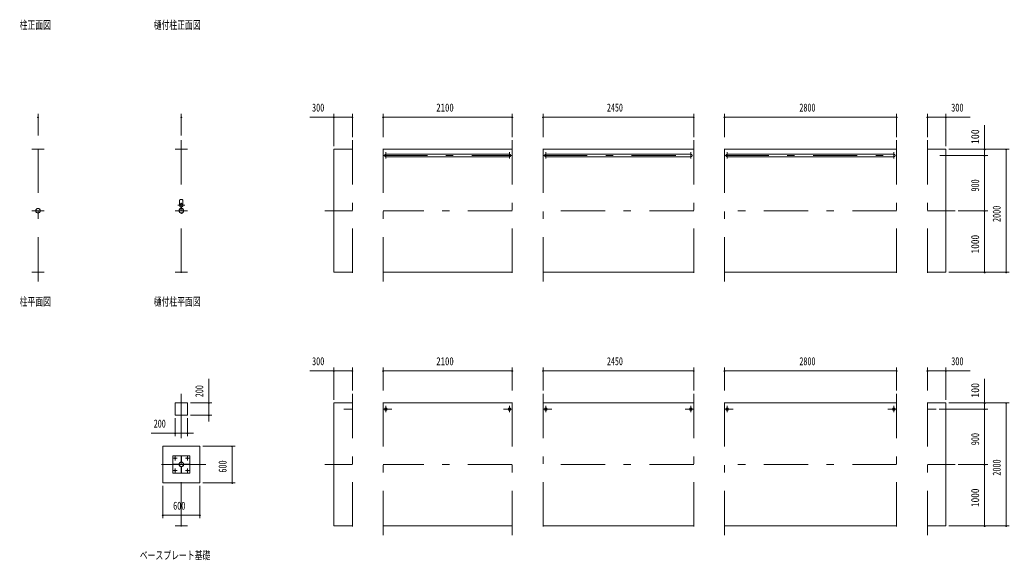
# Model space of a CAD drawing. Units: millimetres, scale not verified. Extents: x -23449 to 23452, y -10500 to 10500.
# Drawn here: x -23449 to -7361, y -8113 to 676 of the extents above; entities that cross this region are included whole.
import ezdxf
from ezdxf.enums import TextEntityAlignment as Align

# ---------------------------------------------------------------- set-up
doc = ezdxf.new("R2010")
doc.units = ezdxf.units.MM
doc.header["$LTSCALE"] = 60
doc.linetypes.add('USER3', pattern=[24, 12, -5, 2, -5])
for name, color, linetype, lineweight in [('0-2_1-0BOLD', 7, 'Continuous', 18), ('0-3_1-2CENTER', 3, 'USER3', 18), ('0-5_1-5DIM', 3, 'Continuous', 18)]:
    doc.layers.add(name, color=color, linetype=linetype, lineweight=lineweight)
doc.styles.add('ＭＳ ゴシック', font='')
doc.styles.get('ＭＳ ゴシック').set_extended_font_data('MS Gothic')

msp = doc.modelspace()

# ---------------------------------------------------------------- linework, layer by layer
at = {"layer": '0-2_1-0BOLD'}
for p, q in [((-23052.13, -1430.33), (-23252.13, -1430.33)), ((-20922.39, -1430.33), (-20722.39, -1430.33)), ((-17540.95, -1430.33), (-15440.94, -1430.33)), ((-14940.94, -1430.33), (-12490.94, -1430.33)), ((-11990.94, -1430.33), (-9190.95, -1430.33)), ((-8690.95, -1430.33), (-8390.95, -1430.33)), ((-15487.3, -1508.98), (-17494.59, -1508.98)), ((-17494.59, -1551.68), (-15487.3, -1551.68)), ((-12537.29, -1508.98), (-14894.59, -1508.98)), ((-14894.59, -1551.68), (-12537.29, -1551.68)), ((-9237.3, -1508.98), (-11944.59, -1508.98)), ((-11944.59, -1551.68), (-9237.3, -1551.68)), ((-20849.9, -2330.81), (-20849.9, -2255.29)), ((-20827, -2369.06), (-20827, -2390.84)), ((-20825.39, -2392.3), (-20825.39, -2367.66)), ((-20819.39, -2367.66), (-20819.39, -2392.3)), ((-20817.8, -2390.84), (-20817.8, -2369.06)), ((-20794.89, -2255.29), (-20794.89, -2330.81)), ((-23252.13, -3430.33), (-23052.13, -3430.33)), ((-20722.39, -3430.33), (-20922.39, -3430.33)), ((-15440.94, -3430.33), (-17540.95, -3430.33)), ((-12490.94, -3430.33), (-14940.94, -3430.33)), ((-9190.95, -3430.33), (-11990.94, -3430.33)), ((-20922.39, -5555.32), (-20722.39, -5555.32)), ((-17540.95, -5555.33), (-15440.94, -5555.33)), ((-14940.94, -5555.33), (-12490.94, -5555.33)), ((-11990.94, -5555.33), (-9190.95, -5555.33)), ((-8690.95, -5555.33), (-8390.95, -5555.33)), ((-20880.54, -6552.33), (-20880.54, -6558.32)), ((-20819.39, -6497.18), (-20825.39, -6497.18)), ((-20764.24, -6558.32), (-20764.24, -6552.33)), ((-20825.39, -6613.48), (-20819.39, -6613.48)), ((-20722.39, -7555.33), (-20922.39, -7555.33)), ((-15440.94, -7555.32), (-17540.95, -7555.32)), ((-12490.94, -7555.32), (-14940.94, -7555.32)), ((-9190.95, -7555.32), (-11990.94, -7555.32))]:
    msp.add_line(p, q, dxfattribs=at)
for points in [[(-18040.94, -3430.33), (-18340.94, -3430.33), (-18340.94, -1430.33), (-18040.94, -1430.33)], [(-8390.95, -1430.33), (-8390.95, -3430.33), (-8690.95, -3430.33)], [(-20722.39, -5555.33), (-20722.39, -5755.33), (-20922.39, -5755.33), (-20922.39, -5555.33)], [(-18040.94, -7555.32), (-18340.94, -7555.32), (-18340.94, -5555.33), (-18040.94, -5555.33)], [(-8390.95, -5555.33), (-8390.95, -7555.32), (-8690.95, -7555.32)]]:
    msp.add_lwpolyline(points, dxfattribs=at)
for points in [[(-20522.39, -6255.33), (-20522.39, -6855.33), (-21122.39, -6855.33), (-21122.39, -6255.33)], [(-20682.39, -6415.33), (-20682.39, -6695.33), (-20962.39, -6695.33), (-20962.39, -6415.33)], [(-20819.39, -6417.18), (-20819.39, -6517.18), (-20825.39, -6517.18), (-20825.39, -6417.18)], [(-20860.54, -6552.33), (-20960.54, -6552.33), (-20960.54, -6558.32), (-20860.54, -6558.32)], [(-20825.39, -6593.48), (-20825.39, -6693.48), (-20819.39, -6693.48), (-20819.39, -6593.48)], [(-20784.24, -6558.32), (-20684.24, -6558.32), (-20684.24, -6552.33), (-20784.24, -6552.33)]]:
    msp.add_lwpolyline(points, close=True, dxfattribs=at)
for centre, radius in [((-23152.13, -2430.33), 38.15), ((-23152.13, -2430.33), 35.35), ((-20822.39, -2430.33), 38.15), ((-20822.39, -2430.33), 35.35), ((-20822.39, -2340.33), 27.5), ((-20822.39, -2308.98), 2.25), ((-20822.39, -2472.33), 2.25), ((-17494.59, -5655.33), 21.35), ((-17494.59, -5655.33), 19.05), ((-15487.29, -5655.33), 21.35), ((-15487.29, -5655.33), 19.05), ((-14894.59, -5655.33), 21.35), ((-14894.59, -5655.33), 19.05), ((-12537.29, -5655.33), 21.35), ((-12537.29, -5655.33), 19.05), ((-11944.59, -5655.33), 21.35), ((-11944.59, -5655.33), 19.05), ((-9237.3, -5655.33), 21.35), ((-9237.3, -5655.33), 19.05), ((-20922.39, -6455.33), 8), ((-20822.39, -6555.33), 38.15), ((-20822.39, -6555.33), 35.35), ((-20722.4, -6455.33), 8), ((-20922.39, -6655.33), 8), ((-20722.4, -6655.33), 8)]:
    msp.add_circle(centre, radius, dxfattribs=at)
for centre, radius, start, end in [((-17494.59, -1530.33), 21.35, 90, 270), ((-15487.3, -1530.33), 21.35, 270, 90), ((-14894.59, -1530.33), 21.35, 90, 270), ((-12537.29, -1530.33), 21.35, 270, 90), ((-11944.59, -1530.33), 21.35, 90, 270), ((-9237.3, -1530.33), 21.35, 270, 90), ((-20822.39, -2290.78), 44.9, 52.23546, 127.76454), ((-20822.39, -2430.33), 39.75, 96.64514, 265.61671), ((-20822.39, -2340.33), 29.1, 95.93016, 260.90512), ((-20822.39, -2357.73), 44.9, 109.58864, 127.76454), ((-20822.39, -2308.98), 3.85, 321.34222, 270), ((-20822.39, -2340.33), 29.1, 279.09488, 90), ((-20822.39, -2430.33), 39.75, 270, 83.35486), ((-20822.39, -2357.73), 44.9, 52.23546, 70.41136), ((-20822.39, -2472.33), 3.85, 90, 37.90752)]:
    msp.add_arc(centre, radius, start, end, dxfattribs=at)
at = {"layer": '0-3_1-2CENTER'}
for p, q in [((-23152.13, -3580.33), (-23152.13, -1280.33)), ((-20822.39, -1280.33), (-20822.39, -3580.33)), ((-18040.94, -1280.33), (-18040.94, -3580.33)), ((-17540.95, -3580.33), (-17540.95, -1280.33)), ((-15440.94, -1280.33), (-15440.94, -3580.33)), ((-14940.94, -3580.33), (-14940.94, -1280.33)), ((-12490.94, -1280.33), (-12490.94, -3580.33)), ((-11990.94, -3580.33), (-11990.94, -1280.33)), ((-9190.95, -1280.33), (-9190.95, -3580.33)), ((-8690.95, -1280.33), (-8690.95, -3580.33)), ((-17540.95, -1530.33), (-15440.94, -1530.33)), ((-17494.59, -1478.98), (-17494.59, -1581.68)), ((-15487.3, -1478.98), (-15487.3, -1581.68)), ((-14940.94, -1530.33), (-12490.94, -1530.33)), ((-14894.59, -1478.98), (-14894.59, -1581.68)), ((-12537.29, -1478.98), (-12537.29, -1581.68)), ((-11990.94, -1530.33), (-9190.95, -1530.33)), ((-11944.59, -1478.98), (-11944.59, -1581.68)), ((-9237.3, -1478.98), (-9237.3, -1581.68)), ((-20767.39, -2340.33), (-20877.39, -2340.33)), ((-20833.16, -2380), (-20811.63, -2380)), ((-23052.13, -2430.33), (-23252.13, -2430.33)), ((-20922.39, -2430.33), (-20722.39, -2430.33)), ((-18040.94, -2430.33), (-18490.94, -2430.33)), ((-15440.94, -2430.33), (-17540.95, -2430.33)), ((-12490.94, -2430.33), (-14940.94, -2430.33)), ((-9190.95, -2430.33), (-11990.94, -2430.33)), ((-8240.95, -2430.33), (-8690.95, -2430.33)), ((-20822.39, -5405.33), (-20822.39, -7705.32)), ((-18040.94, -5405.33), (-18040.94, -7705.32)), ((-17540.95, -7705.32), (-17540.95, -5405.33)), ((-15440.94, -7705.32), (-15440.94, -5405.33)), ((-14940.94, -5405.33), (-14940.94, -7705.32)), ((-12490.94, -5405.33), (-12490.94, -7705.32)), ((-11990.94, -7705.32), (-11990.94, -5405.33)), ((-9190.95, -5405.33), (-9190.95, -7705.32)), ((-8690.95, -7705.32), (-8690.95, -5405.33)), ((-17494.59, -5603.98), (-17494.59, -5706.68)), ((-15487.29, -5603.98), (-15487.29, -5706.68)), ((-14894.59, -5603.98), (-14894.59, -5706.68)), ((-12537.29, -5706.68), (-12537.29, -5603.98)), ((-11944.59, -5603.98), (-11944.59, -5706.68)), ((-9237.3, -5603.98), (-9237.3, -5706.68)), ((-18040.94, -5655.33), (-18182.37, -5655.33)), ((-17540.95, -5655.33), (-17399.52, -5655.33)), ((-15440.94, -5655.33), (-15582.36, -5655.33)), ((-14799.52, -5655.33), (-14940.94, -5655.33)), ((-12490.94, -5655.33), (-12632.37, -5655.33)), ((-11990.94, -5655.33), (-11849.52, -5655.33)), ((-9190.95, -5655.33), (-9332.37, -5655.33)), ((-8549.53, -5655.33), (-8690.95, -5655.33)), ((-20922.39, -6489.47), (-20922.39, -6421.18)), ((-20722.4, -6421.18), (-20722.4, -6489.47)), ((-20422.39, -6555.33), (-21222.39, -6555.33)), ((-20888.25, -6455.33), (-20956.54, -6455.33)), ((-20756.54, -6455.33), (-20688.25, -6455.33)), ((-18040.94, -6555.32), (-18490.94, -6555.32)), ((-15440.94, -6555.32), (-17540.95, -6555.32)), ((-12490.94, -6555.32), (-14940.94, -6555.32)), ((-9190.95, -6555.32), (-11990.94, -6555.32)), ((-8690.95, -6555.32), (-8240.95, -6555.32)), ((-20956.54, -6655.33), (-20888.25, -6655.33)), ((-20922.39, -6689.47), (-20922.39, -6621.18)), ((-20756.54, -6655.33), (-20688.25, -6655.33)), ((-20722.4, -6621.18), (-20722.4, -6689.47))]:
    msp.add_line(p, q, dxfattribs=at)
at = {"layer": '0-5_1-5DIM'}
for p, q in [((-23142.13, -905.33), (-23162.13, -905.33)), ((-23152.13, -1205.33), (-23152.13, -855.33)), ((-20812.39, -905.33), (-20832.39, -905.33)), ((-20822.39, -1205.33), (-20822.39, -855.33)), ((-18340.94, -905.33), (-18733.44, -905.33)), ((-18330.94, -905.33), (-18350.94, -905.33)), ((-18340.94, -1380.33), (-18340.94, -855.33)), ((-18340.94, -905.33), (-18040.94, -905.33)), ((-18030.95, -905.33), (-18050.95, -905.33)), ((-18040.94, -855.33), (-18040.94, -1230.33)), ((-17530.95, -905.33), (-17550.95, -905.33)), ((-17540.95, -1230.33), (-17540.95, -855.33)), ((-17540.95, -905.33), (-15440.94, -905.33)), ((-15430.94, -905.33), (-15450.94, -905.33)), ((-15440.94, -855.33), (-15440.94, -1230.33)), ((-14930.94, -905.33), (-14950.94, -905.33)), ((-14940.94, -1230.33), (-14940.94, -855.33)), ((-14940.94, -905.33), (-12490.94, -905.33)), ((-12480.94, -905.33), (-12500.94, -905.33)), ((-12490.94, -855.33), (-12490.94, -1230.33)), ((-11980.94, -905.33), (-12000.94, -905.33)), ((-11990.94, -1230.33), (-11990.94, -855.33)), ((-11990.94, -905.33), (-9190.95, -905.33)), ((-9180.95, -905.33), (-9200.95, -905.33)), ((-9190.95, -1230.33), (-9190.95, -855.33)), ((-8680.95, -905.33), (-8700.95, -905.33)), ((-8690.95, -855.33), (-8690.95, -1230.33)), ((-8690.95, -905.33), (-8390.95, -905.33)), ((-8380.95, -905.33), (-8400.95, -905.33)), ((-8390.95, -855.33), (-8390.95, -1380.33)), ((-7998.44, -905.33), (-8390.95, -905.33)), ((-7760.95, -1430.33), (-7760.95, -1037.83)), ((-8340.95, -1430.33), (-7360.94, -1430.33)), ((-7750.95, -1430.33), (-7770.95, -1430.33)), ((-7760.95, -1530.33), (-7760.95, -1430.33)), ((-7400.94, -1430.33), (-7420.94, -1430.33)), ((-7410.94, -1430.33), (-7410.94, -3430.33)), ((-7710.95, -1530.33), (-8490.6, -1530.33)), ((-7750.95, -1530.33), (-7770.95, -1530.33)), ((-7760.95, -2430.33), (-7760.95, -1530.33)), ((-7710.95, -2430.33), (-8190.95, -2430.33)), ((-7750.95, -2430.33), (-7770.95, -2430.33)), ((-7760.95, -3430.33), (-7760.95, -2430.33)), ((-8340.95, -3430.33), (-7360.94, -3430.33)), ((-7750.95, -3430.33), (-7770.95, -3430.33)), ((-7400.94, -3430.33), (-7420.94, -3430.33)), ((-18340.94, -5505.33), (-18340.94, -4980.33)), ((-18040.94, -4980.33), (-18040.94, -5355.33)), ((-17540.95, -5355.33), (-17540.95, -4980.33)), ((-15440.94, -5355.33), (-15440.94, -4980.33)), ((-14940.94, -4980.33), (-14940.94, -5355.33)), ((-12490.94, -4980.33), (-12490.94, -5355.33)), ((-11990.94, -5355.33), (-11990.94, -4980.33)), ((-9190.95, -4980.33), (-9190.95, -5355.33)), ((-8690.95, -5355.33), (-8690.95, -4980.33)), ((-8390.95, -4980.33), (-8390.95, -5505.33)), ((-18340.94, -5030.33), (-18733.44, -5030.33)), ((-18330.94, -5030.33), (-18350.94, -5030.33)), ((-18340.94, -5030.33), (-18040.94, -5030.33)), ((-18030.95, -5030.33), (-18050.95, -5030.33)), ((-17530.95, -5030.33), (-17550.95, -5030.33)), ((-17540.95, -5030.33), (-15440.94, -5030.33)), ((-15430.94, -5030.33), (-15450.94, -5030.33)), ((-14930.94, -5030.33), (-14950.94, -5030.33)), ((-14940.94, -5030.33), (-12490.94, -5030.33)), ((-12480.94, -5030.33), (-12500.94, -5030.33)), ((-11980.94, -5030.33), (-12000.94, -5030.33)), ((-11990.94, -5030.33), (-9190.95, -5030.33)), ((-9180.95, -5030.33), (-9200.95, -5030.33)), ((-8680.95, -5030.33), (-8700.95, -5030.33)), ((-8690.95, -5030.33), (-8390.95, -5030.33)), ((-8380.95, -5030.33), (-8400.95, -5030.33)), ((-7998.44, -5030.33), (-8390.95, -5030.33)), ((-20375.37, -5555.33), (-20375.37, -5162.83)), ((-7760.95, -5555.32), (-7760.95, -5162.82)), ((-20325.37, -5555.33), (-20672.39, -5555.33)), ((-20365.37, -5555.33), (-20385.37, -5555.33)), ((-20375.37, -5755.33), (-20375.37, -5555.33)), ((-8340.95, -5555.33), (-7360.94, -5555.33)), ((-7750.95, -5555.33), (-7770.95, -5555.33)), ((-7760.95, -5655.33), (-7760.95, -5555.33)), ((-7400.94, -5555.33), (-7420.94, -5555.33)), ((-7410.94, -5555.33), (-7410.94, -7555.32)), ((-20325.37, -5755.33), (-20672.39, -5755.33)), ((-20365.37, -5755.33), (-20385.37, -5755.33)), ((-20375.37, -5855.33), (-20375.37, -5755.33)), ((-8499.53, -5655.33), (-7710.95, -5655.33)), ((-7750.95, -5655.33), (-7770.95, -5655.33)), ((-7760.95, -6555.32), (-7760.95, -5655.33)), ((-20922.39, -6094.63), (-20922.39, -5805.33)), ((-20722.39, -5805.33), (-20722.39, -6094.63)), ((-20922.39, -6044.63), (-21314.89, -6044.63)), ((-20912.39, -6044.63), (-20932.39, -6044.63)), ((-20922.39, -6044.63), (-20722.39, -6044.63)), ((-20712.39, -6044.63), (-20732.39, -6044.63)), ((-20722.39, -6044.63), (-20622.39, -6044.63)), ((-20472.39, -6255.33), (-19947.4, -6255.33)), ((-19987.4, -6255.33), (-20007.4, -6255.33)), ((-19997.4, -6855.33), (-19997.4, -6255.33)), ((-8190.95, -6555.32), (-7710.95, -6555.32)), ((-7750.95, -6555.32), (-7770.95, -6555.32)), ((-7760.95, -7555.32), (-7760.95, -6555.32)), ((-21122.39, -7430.33), (-21122.39, -6905.33)), ((-20522.39, -6905.33), (-20522.39, -7430.33)), ((-19947.4, -6855.33), (-20472.39, -6855.33)), ((-19987.4, -6855.33), (-20007.4, -6855.33)), ((-21112.39, -7380.33), (-21132.39, -7380.33)), ((-21122.39, -7380.33), (-20522.39, -7380.33)), ((-20512.39, -7380.33), (-20532.39, -7380.33)), ((-7360.94, -7555.32), (-8340.95, -7555.32)), ((-7750.95, -7555.32), (-7770.95, -7555.32)), ((-7400.94, -7555.32), (-7420.94, -7555.32))]:
    msp.add_line(p, q, dxfattribs=at)
for centre in [(-23152.13, -905.33), (-20822.39, -905.33), (-18340.94, -905.33), (-18040.95, -905.33), (-17540.95, -905.33), (-15440.94, -905.33), (-14940.94, -905.33), (-12490.94, -905.33), (-11990.94, -905.33), (-9190.95, -905.33), (-8690.95, -905.33), (-8390.95, -905.33), (-7760.95, -1430.33), (-7410.94, -1430.33), (-7760.95, -1530.33), (-7760.95, -2430.33), (-7760.95, -3430.33), (-7410.94, -3430.33), (-18340.94, -5030.33), (-18040.95, -5030.33), (-17540.95, -5030.33), (-15440.94, -5030.33), (-14940.94, -5030.33), (-12490.94, -5030.33), (-11990.94, -5030.33), (-9190.95, -5030.33), (-8690.95, -5030.33), (-8390.95, -5030.33), (-20375.37, -5555.33), (-7760.95, -5555.33), (-7410.94, -5555.33), (-20375.37, -5755.33), (-7760.95, -5655.33), (-20922.39, -6044.63), (-20722.39, -6044.63), (-19997.4, -6255.33), (-7760.95, -6555.32), (-19997.4, -6855.33), (-21122.39, -7380.33), (-20522.39, -7380.33), (-7760.95, -7555.32), (-7410.94, -7555.32)]:
    msp.add_arc(centre, 10, 180, 0, dxfattribs=at)

# ---------------------------------------------------------------- texts
at = {"layer": '0-5_1-5DIM', "color": 7, "style": 'ＭＳ ゴシック'}
for s, width, p in [('柱正面図', 0.7, (-23452.13, 487.43)), ('樋付柱正面図', 0.7, (-21272.39, 487.43)), ('300', 0.75, (-18696.29, -855.33)), ('2100', 0.8, (-16676.33, -855.33)), ('2450', 0.7, (-13901.95, -855.33)), ('2800', 0.7, (-10772.22, -855.33)), ('300', 0.75, (-8303.8, -855.33)), ('柱平面図', 0.7, (-23452.13, -4012.56)), ('樋付柱平面図', 0.7, (-21272.39, -4012.56)), ('300', 0.75, (-18696.29, -4980.33)), ('2100', 0.8, (-16676.33, -4980.33)), ('2450', 0.7, (-13901.95, -4980.33)), ('2800', 0.7, (-10772.22, -4980.33)), ('300', 0.75, (-8303.8, -4980.33)), ('200', 0.7, (-21270.9, -5994.63)), ('600', 0.75, (-20955.25, -7330.33)), ('ベースプレート基礎', 0.7, (-21497.39, -8137.56))]:
    msp.add_text(s, height=130.2, dxfattribs=dict(at, width=width)).set_placement(p, align=Align.BOTTOM_LEFT)
for s, width, p in [('100', 0.9, (-7810.95, -1344.66)), ('900', 0.75, (-7810.95, -2117.95)), ('2000', 0.75, (-7460.94, -2613.36)), ('1000', 0.85, (-7810.95, -3123.13)), ('200', 0.7, (-20425.37, -5461.34)), ('100', 0.9, (-7810.95, -5469.65)), ('900', 0.75, (-7810.95, -6242.95)), ('600', 0.75, (-20047.4, -6688.19)), ('2000', 0.75, (-7460.94, -6738.36)), ('1000', 0.85, (-7810.95, -7248.13))]:
    msp.add_text(s, height=130.2, rotation=90, dxfattribs=dict(at, width=width)).set_placement(p, align=Align.BOTTOM_LEFT)

doc.saveas('drawing.dxf')
